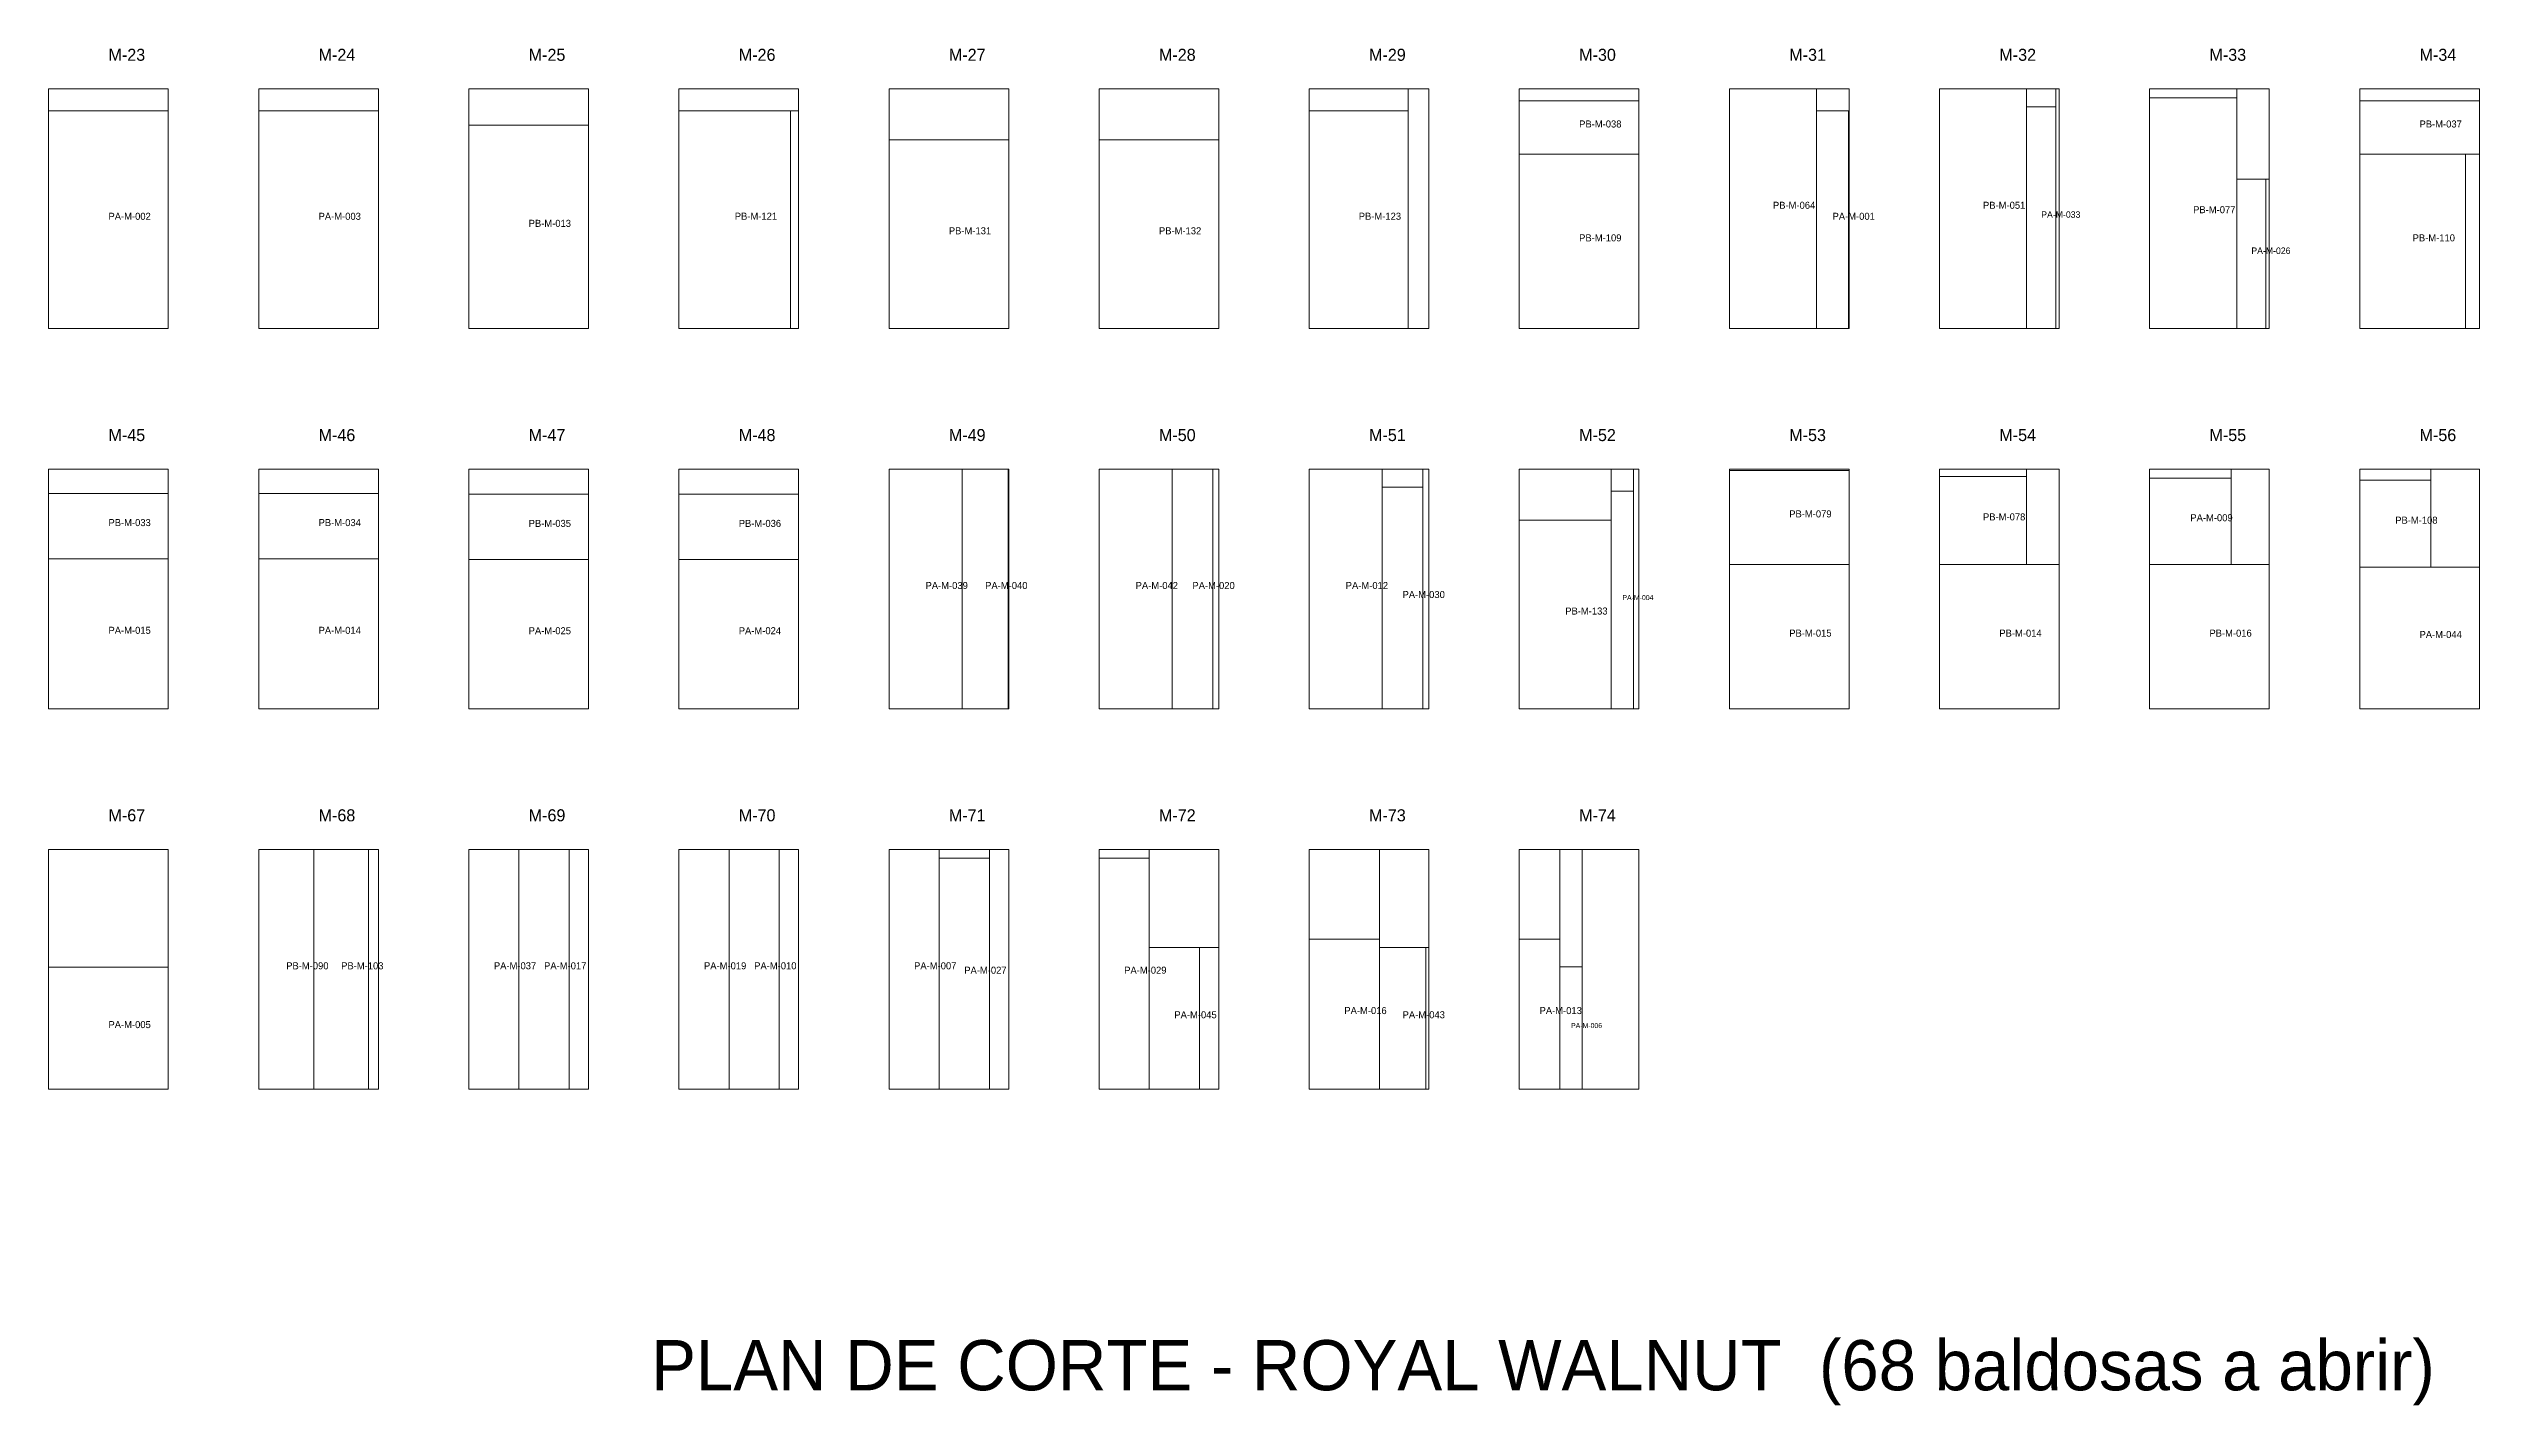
# Model space of a CAD drawing. Header units: metres. Extents: x 316.5 to 344.1, y -151.2 to -120.
# Drawn here: x 316.46 to 328.56, y -143.23 to -136.47 of the extents above; entities that cross this region are included whole.
import ezdxf

# ---------------------------------------------------------------- set-up
doc = ezdxf.new("R2010")
doc.units = ezdxf.units.M
for name, color, linetype, lineweight, plot in [('CORTE-DESPERDICIO', 1, 'Continuous', 0, False), ('CORTE-RECORTE', 3, 'Continuous', 0, False), ('CORTE-SOBRANTE', 2, 'Continuous', 0, False), ('CORTE-TEXTO', 5, 'Continuous', 0, False), ('CORTE-TILE', 7, 'Continuous', 0, False)]:
    doc.layers.add(name, color=color, linetype=linetype, lineweight=lineweight, plot=plot)

msp = doc.modelspace()

# ---------------------------------------------------------------- linework, layer by layer
at = {"layer": 'CORTE-DESPERDICIO'}
for points in [[(323.7808, -136.7273), (324.3768, -136.7273), (324.3768, -136.6678), (323.7808, -136.6678)], [(326.3064, -136.7578), (326.4523, -136.7578), (326.4523, -136.6678), (326.3064, -136.6678)], [(326.4523, -137.8618), (326.4688, -137.8618), (326.4688, -136.6678), (326.4523, -136.6678)], [(326.9188, -136.7118), (327.3524, -136.7118), (327.3524, -136.6678), (326.9188, -136.6678)], [(327.9648, -136.7273), (328.5608, -136.7273), (328.5608, -136.6678), (327.9648, -136.6678)], [(320.1531, -137.8618), (320.1928, -137.8618), (320.1928, -136.777), (320.1531, -136.777)], [(328.4923, -137.8618), (328.5608, -137.8618), (328.5608, -136.9926), (328.4923, -136.9926)], [(327.4983, -137.8618), (327.5148, -137.8618), (327.5148, -137.118), (327.4983, -137.118)], [(322.2544, -139.7558), (322.2848, -139.7558), (322.2848, -138.5618), (322.2544, -138.5618)], [(323.0985, -138.6518), (323.3004, -138.6518), (323.3004, -138.5618), (323.0985, -138.5618)], [(323.3004, -139.7558), (323.3308, -139.7558), (323.3308, -138.5618), (323.3004, -138.5618)], [(324.3502, -139.7558), (324.3768, -139.7558), (324.3768, -138.5618), (324.3502, -138.5618)], [(325.8728, -138.5978), (326.3064, -138.5978), (326.3064, -138.5618), (325.8728, -138.5618)], [(326.9188, -138.6061), (327.3248, -138.6061), (327.3248, -138.5618), (326.9188, -138.5618)], [(327.9648, -138.6168), (328.3188, -138.6168), (328.3188, -138.5618), (327.9648, -138.5618)], [(318.0522, -141.6498), (318.1008, -141.6498), (318.1008, -140.4558), (318.0522, -140.4558)], [(319.0504, -141.6498), (319.1468, -141.6498), (319.1468, -140.4558), (319.0504, -140.4558)], [(320.0964, -141.6498), (320.1928, -141.6498), (320.1928, -140.4558), (320.0964, -140.4558)], [(320.8926, -140.4998), (321.1424, -140.4998), (321.1424, -140.4558), (320.8926, -140.4558)], [(321.1424, -141.6498), (321.2388, -141.6498), (321.2388, -140.4558), (321.1424, -140.4558)], [(321.6888, -140.4998), (321.9386, -140.4998), (321.9386, -140.4558), (321.6888, -140.4558)], [(322.1884, -141.6498), (322.2848, -141.6498), (322.2848, -140.9438), (322.1884, -140.9438)], [(323.3149, -141.6498), (323.3308, -141.6498), (323.3308, -140.9438), (323.3149, -140.9438)]]:
    msp.add_lwpolyline(points, close=True, dxfattribs=at)
at = {"layer": 'CORTE-RECORTE'}
for points in [[(323.7808, -136.9926), (324.3768, -136.9926), (324.3768, -136.7273), (323.7808, -136.7273)], [(324.8268, -137.8618), (325.2604, -137.8618), (325.2604, -136.6678), (324.8268, -136.6678)], [(325.8728, -137.8618), (326.3064, -137.8618), (326.3064, -136.6678), (325.8728, -136.6678)], [(326.9188, -137.8618), (327.3524, -137.8618), (327.3524, -136.7118), (326.9188, -136.7118)], [(327.9648, -136.9926), (328.5608, -136.9926), (328.5608, -136.7273), (327.9648, -136.7273)], [(316.4588, -137.8618), (317.0548, -137.8618), (317.0548, -136.7776), (316.4588, -136.7776)], [(317.5048, -137.8618), (318.1008, -137.8618), (318.1008, -136.7776), (317.5048, -136.7776)], [(318.5508, -137.8618), (319.1468, -137.8618), (319.1468, -136.8478), (318.5508, -136.8478)], [(319.5968, -137.8618), (320.1531, -137.8618), (320.1531, -136.777), (319.5968, -136.777)], [(322.7348, -137.8618), (323.2283, -137.8618), (323.2283, -136.777), (322.7348, -136.777)], [(325.2604, -137.8618), (325.4205, -137.8618), (325.4205, -136.7776), (325.2604, -136.7776)], [(326.3064, -137.8618), (326.4523, -137.8618), (326.4523, -136.7578), (326.3064, -136.7578)], [(320.6428, -137.8618), (321.2388, -137.8618), (321.2388, -136.9218), (320.6428, -136.9218)], [(321.6888, -137.8618), (322.2848, -137.8618), (322.2848, -136.9218), (321.6888, -136.9218)], [(323.7808, -137.8618), (324.3768, -137.8618), (324.3768, -136.9926), (323.7808, -136.9926)], [(327.9648, -137.8618), (328.4923, -137.8618), (328.4923, -136.9926), (327.9648, -136.9926)], [(327.3524, -137.8618), (327.4983, -137.8618), (327.4983, -137.118), (327.3524, -137.118)], [(320.6428, -139.7558), (321.0065, -139.7558), (321.0065, -138.5618), (320.6428, -138.5618)], [(321.0065, -139.7558), (321.2366, -139.7558), (321.2366, -138.5618), (321.0065, -138.5618)], [(321.6888, -139.7558), (322.0525, -139.7558), (322.0525, -138.5618), (321.6888, -138.5618)], [(322.0525, -139.7558), (322.2544, -139.7558), (322.2544, -138.5618), (322.0525, -138.5618)], [(322.7348, -139.7558), (323.0985, -139.7558), (323.0985, -138.5618), (322.7348, -138.5618)], [(316.4588, -139.008), (317.0548, -139.008), (317.0548, -138.6827), (316.4588, -138.6827)], [(317.5048, -139.008), (318.1008, -139.008), (318.1008, -138.6827), (317.5048, -138.6827)], [(318.5508, -139.012), (319.1468, -139.012), (319.1468, -138.6867), (318.5508, -138.6867)], [(319.5968, -139.012), (320.1928, -139.012), (320.1928, -138.6867), (319.5968, -138.6867)], [(323.0985, -139.7558), (323.3004, -139.7558), (323.3004, -138.6518), (323.0985, -138.6518)], [(324.2384, -139.7558), (324.3502, -139.7558), (324.3502, -138.6716), (324.2384, -138.6716)], [(324.8268, -139.0361), (325.4228, -139.0361), (325.4228, -138.5681), (324.8268, -138.5681)], [(325.8728, -139.0361), (326.3064, -139.0361), (326.3064, -138.5978), (325.8728, -138.5978)], [(326.9188, -139.0361), (327.3248, -139.0361), (327.3248, -138.6061), (326.9188, -138.6061)], [(327.9648, -139.0498), (328.3188, -139.0498), (328.3188, -138.6168), (327.9648, -138.6168)], [(323.7808, -139.7558), (324.2384, -139.7558), (324.2384, -138.8158), (323.7808, -138.8158)], [(316.4588, -139.7558), (317.0548, -139.7558), (317.0548, -139.008), (316.4588, -139.008)], [(317.5048, -139.7558), (318.1008, -139.7558), (318.1008, -139.008), (317.5048, -139.008)], [(318.5508, -139.7558), (319.1468, -139.7558), (319.1468, -139.012), (318.5508, -139.012)], [(319.5968, -139.7558), (320.1928, -139.7558), (320.1928, -139.012), (319.5968, -139.012)], [(324.8268, -139.7558), (325.4228, -139.7558), (325.4228, -139.0361), (324.8268, -139.0361)], [(325.8728, -139.7558), (326.4688, -139.7558), (326.4688, -139.0361), (325.8728, -139.0361)], [(326.9188, -139.7558), (327.5148, -139.7558), (327.5148, -139.0361), (326.9188, -139.0361)], [(327.9648, -139.7558), (328.5608, -139.7558), (328.5608, -139.0498), (327.9648, -139.0498)], [(317.5048, -141.6498), (317.7785, -141.6498), (317.7785, -140.4558), (317.5048, -140.4558)], [(317.7785, -141.6498), (318.0522, -141.6498), (318.0522, -140.4558), (317.7785, -140.4558)], [(318.5508, -141.6498), (318.8006, -141.6498), (318.8006, -140.4558), (318.5508, -140.4558)], [(318.8006, -141.6498), (319.0504, -141.6498), (319.0504, -140.4558), (318.8006, -140.4558)], [(319.5968, -141.6498), (319.8466, -141.6498), (319.8466, -140.4558), (319.5968, -140.4558)], [(319.8466, -141.6498), (320.0964, -141.6498), (320.0964, -140.4558), (319.8466, -140.4558)], [(320.6428, -141.6498), (320.8926, -141.6498), (320.8926, -140.4558), (320.6428, -140.4558)], [(320.8926, -141.6498), (321.1424, -141.6498), (321.1424, -140.4998), (320.8926, -140.4998)], [(321.6888, -141.6498), (321.9386, -141.6498), (321.9386, -140.4998), (321.6888, -140.4998)], [(321.9386, -141.6498), (322.1884, -141.6498), (322.1884, -140.9438), (321.9386, -140.9438)], [(322.7348, -141.6498), (323.0848, -141.6498), (323.0848, -140.902), (322.7348, -140.902)], [(323.0848, -141.6498), (323.3149, -141.6498), (323.3149, -140.9438), (323.0848, -140.9438)], [(323.7808, -141.6498), (323.9827, -141.6498), (323.9827, -140.902), (323.7808, -140.902)], [(316.4588, -141.6498), (317.0548, -141.6498), (317.0548, -141.0418), (316.4588, -141.0418)], [(323.9827, -141.6498), (324.0945, -141.6498), (324.0945, -141.0412), (323.9827, -141.0412)]]:
    msp.add_lwpolyline(points, close=True, dxfattribs=at)
at = {"layer": 'CORTE-SOBRANTE'}
for points in [[(316.4588, -136.7776), (317.0548, -136.7776), (317.0548, -136.6678), (316.4588, -136.6678)], [(317.5048, -136.7776), (318.1008, -136.7776), (318.1008, -136.6678), (317.5048, -136.6678)], [(318.5508, -136.8478), (319.1468, -136.8478), (319.1468, -136.6678), (318.5508, -136.6678)], [(319.5968, -136.777), (320.1928, -136.777), (320.1928, -136.6678), (319.5968, -136.6678)], [(320.6428, -136.9218), (321.2388, -136.9218), (321.2388, -136.6678), (320.6428, -136.6678)], [(321.6888, -136.9218), (322.2848, -136.9218), (322.2848, -136.6678), (321.6888, -136.6678)], [(322.7348, -136.777), (323.2283, -136.777), (323.2283, -136.6678), (322.7348, -136.6678)], [(323.2283, -137.8618), (323.3308, -137.8618), (323.3308, -136.6678), (323.2283, -136.6678)], [(325.2604, -136.7776), (325.4228, -136.7776), (325.4228, -136.6678), (325.2604, -136.6678)], [(327.3524, -137.118), (327.5148, -137.118), (327.5148, -136.6678), (327.3524, -136.6678)], [(316.4588, -138.6827), (317.0548, -138.6827), (317.0548, -138.5618), (316.4588, -138.5618)], [(317.5048, -138.6827), (318.1008, -138.6827), (318.1008, -138.5618), (317.5048, -138.5618)], [(318.5508, -138.6867), (319.1468, -138.6867), (319.1468, -138.5618), (318.5508, -138.5618)], [(319.5968, -138.6867), (320.1928, -138.6867), (320.1928, -138.5618), (319.5968, -138.5618)], [(323.7808, -138.8158), (324.2384, -138.8158), (324.2384, -138.5618), (323.7808, -138.5618)], [(324.2384, -138.6716), (324.3502, -138.6716), (324.3502, -138.5618), (324.2384, -138.5618)], [(326.3064, -139.0361), (326.4688, -139.0361), (326.4688, -138.5618), (326.3064, -138.5618)], [(327.3248, -139.0361), (327.5148, -139.0361), (327.5148, -138.5618), (327.3248, -138.5618)], [(328.3188, -139.0498), (328.5608, -139.0498), (328.5608, -138.5618), (328.3188, -138.5618)], [(316.4588, -141.0418), (317.0548, -141.0418), (317.0548, -140.4558), (316.4588, -140.4558)], [(321.9386, -140.9438), (322.2848, -140.9438), (322.2848, -140.4558), (321.9386, -140.4558)], [(322.7348, -140.902), (323.0848, -140.902), (323.0848, -140.4558), (322.7348, -140.4558)], [(323.0848, -140.9438), (323.3308, -140.9438), (323.3308, -140.4558), (323.0848, -140.4558)], [(323.7808, -140.902), (323.9827, -140.902), (323.9827, -140.4558), (323.7808, -140.4558)], [(323.9827, -141.0412), (324.0945, -141.0412), (324.0945, -140.4558), (323.9827, -140.4558)], [(324.0945, -141.6498), (324.3768, -141.6498), (324.3768, -140.4558), (324.0945, -140.4558)]]:
    msp.add_lwpolyline(points, close=True, dxfattribs=at)
at = {"layer": 'CORTE-TILE'}
for points in [[(316.4588, -137.8618), (317.0548, -137.8618), (317.0548, -136.6678), (316.4588, -136.6678)], [(317.5048, -137.8618), (318.1008, -137.8618), (318.1008, -136.6678), (317.5048, -136.6678)], [(318.5508, -137.8618), (319.1468, -137.8618), (319.1468, -136.6678), (318.5508, -136.6678)], [(319.5968, -137.8618), (320.1928, -137.8618), (320.1928, -136.6678), (319.5968, -136.6678)], [(320.6428, -137.8618), (321.2388, -137.8618), (321.2388, -136.6678), (320.6428, -136.6678)], [(321.6888, -137.8618), (322.2848, -137.8618), (322.2848, -136.6678), (321.6888, -136.6678)], [(322.7348, -137.8618), (323.3308, -137.8618), (323.3308, -136.6678), (322.7348, -136.6678)], [(323.7808, -137.8618), (324.3768, -137.8618), (324.3768, -136.6678), (323.7808, -136.6678)], [(324.8268, -137.8618), (325.4228, -137.8618), (325.4228, -136.6678), (324.8268, -136.6678)], [(325.8728, -137.8618), (326.4688, -137.8618), (326.4688, -136.6678), (325.8728, -136.6678)], [(326.9188, -137.8618), (327.5148, -137.8618), (327.5148, -136.6678), (326.9188, -136.6678)], [(327.9648, -137.8618), (328.5608, -137.8618), (328.5608, -136.6678), (327.9648, -136.6678)], [(316.4588, -139.7558), (317.0548, -139.7558), (317.0548, -138.5618), (316.4588, -138.5618)], [(317.5048, -139.7558), (318.1008, -139.7558), (318.1008, -138.5618), (317.5048, -138.5618)], [(318.5508, -139.7558), (319.1468, -139.7558), (319.1468, -138.5618), (318.5508, -138.5618)], [(319.5968, -139.7558), (320.1928, -139.7558), (320.1928, -138.5618), (319.5968, -138.5618)], [(320.6428, -139.7558), (321.2388, -139.7558), (321.2388, -138.5618), (320.6428, -138.5618)], [(321.6888, -139.7558), (322.2848, -139.7558), (322.2848, -138.5618), (321.6888, -138.5618)], [(322.7348, -139.7558), (323.3308, -139.7558), (323.3308, -138.5618), (322.7348, -138.5618)], [(323.7808, -139.7558), (324.3768, -139.7558), (324.3768, -138.5618), (323.7808, -138.5618)], [(324.8268, -139.7558), (325.4228, -139.7558), (325.4228, -138.5618), (324.8268, -138.5618)], [(325.8728, -139.7558), (326.4688, -139.7558), (326.4688, -138.5618), (325.8728, -138.5618)], [(326.9188, -139.7558), (327.5148, -139.7558), (327.5148, -138.5618), (326.9188, -138.5618)], [(327.9648, -139.7558), (328.5608, -139.7558), (328.5608, -138.5618), (327.9648, -138.5618)], [(316.4588, -141.6498), (317.0548, -141.6498), (317.0548, -140.4558), (316.4588, -140.4558)], [(317.5048, -141.6498), (318.1008, -141.6498), (318.1008, -140.4558), (317.5048, -140.4558)], [(318.5508, -141.6498), (319.1468, -141.6498), (319.1468, -140.4558), (318.5508, -140.4558)], [(319.5968, -141.6498), (320.1928, -141.6498), (320.1928, -140.4558), (319.5968, -140.4558)], [(320.6428, -141.6498), (321.2388, -141.6498), (321.2388, -140.4558), (320.6428, -140.4558)], [(321.6888, -141.6498), (322.2848, -141.6498), (322.2848, -140.4558), (321.6888, -140.4558)], [(322.7348, -141.6498), (323.3308, -141.6498), (323.3308, -140.4558), (322.7348, -140.4558)], [(323.7808, -141.6498), (324.3768, -141.6498), (324.3768, -140.4558), (323.7808, -140.4558)]]:
    msp.add_lwpolyline(points, close=True, dxfattribs=at)

# ---------------------------------------------------------------- texts
at = {"layer": 'CORTE-TEXTO'}
for s, height, p in [('M-23', 0.06, (316.7568, -136.5278)), ('M-24', 0.06, (317.8028, -136.5278)), ('M-25', 0.06, (318.8488, -136.5278)), ('M-26', 0.06, (319.8948, -136.5278)), ('M-27', 0.06, (320.9408, -136.5278)), ('M-28', 0.06, (321.9868, -136.5278)), ('M-29', 0.06, (323.0328, -136.5278)), ('M-30', 0.06, (324.0788, -136.5278)), ('M-31', 0.06, (325.1248, -136.5278)), ('M-32', 0.06, (326.1708, -136.5278)), ('M-33', 0.06, (327.2168, -136.5278)), ('M-34', 0.06, (328.2628, -136.5278)), ('PB-M-038', 0.035, (324.0788, -136.8599)), ('PB-M-037', 0.035, (328.2628, -136.8599)), ('PB-M-064', 0.035, (325.0436, -137.2648)), ('PB-M-051', 0.035, (326.0896, -137.2648)), ('PA-M-002', 0.035, (316.7568, -137.3197)), ('PA-M-003', 0.035, (317.8028, -137.3197)), ('PB-M-013', 0.035, (318.8488, -137.3548)), ('PB-M-121', 0.035, (319.875, -137.3194)), ('PB-M-131', 0.035, (320.9408, -137.3918)), ('PB-M-132', 0.035, (321.9868, -137.3918)), ('PB-M-123', 0.035, (322.9816, -137.3194)), ('PA-M-001', 0.035, (325.3404, -137.3197)), ('PA-M-033', 0.03242, (326.3793, -137.3098)), ('PB-M-077', 0.035, (327.1356, -137.2868)), ('PB-M-109', 0.035, (324.0788, -137.4272)), ('PA-M-026', 0.03242, (327.4253, -137.4899)), ('PB-M-110', 0.035, (328.2285, -137.4272)), ('M-45', 0.06, (316.7568, -138.4218)), ('M-46', 0.06, (317.8028, -138.4218)), ('M-47', 0.06, (318.8488, -138.4218)), ('M-48', 0.06, (319.8948, -138.4218)), ('M-49', 0.06, (320.9408, -138.4218)), ('M-50', 0.06, (321.9868, -138.4218)), ('M-51', 0.06, (323.0328, -138.4218)), ('M-52', 0.06, (324.0788, -138.4218)), ('M-53', 0.06, (325.1248, -138.4218)), ('M-54', 0.06, (326.1708, -138.4218)), ('M-55', 0.06, (327.2168, -138.4218)), ('M-56', 0.06, (328.2628, -138.4218)), ('PB-M-033', 0.035, (316.7568, -138.8453)), ('PB-M-034', 0.035, (317.8028, -138.8453)), ('PB-M-079', 0.035, (325.1248, -138.8021)), ('PB-M-078', 0.035, (326.0896, -138.8169)), ('PA-M-009', 0.035, (327.1218, -138.8211)), ('PB-M-108', 0.035, (328.1418, -138.8333)), ('PB-M-035', 0.035, (318.8488, -138.8493)), ('PB-M-036', 0.035, (319.8948, -138.8493)), ('PA-M-039', 0.035, (320.8247, -139.1588)), ('PA-M-040', 0.035, (321.1216, -139.1588)), ('PA-M-042', 0.035, (321.8707, -139.1588)), ('PA-M-020', 0.035, (322.1535, -139.1588)), ('PA-M-012', 0.035, (322.9167, -139.1588)), ('PA-M-030', 0.035, (323.1995, -139.2038)), ('PB-M-133', 0.035, (324.0096, -139.2858)), ('PA-M-004', 0.02484, (324.2943, -139.2137)), ('PA-M-015', 0.035, (316.7568, -139.3819)), ('PA-M-014', 0.035, (317.8028, -139.3819)), ('PA-M-025', 0.035, (318.8488, -139.3839)), ('PA-M-024', 0.035, (319.8948, -139.3839)), ('PB-M-015', 0.035, (325.1248, -139.3959)), ('PB-M-014', 0.035, (326.1708, -139.3959)), ('PB-M-016', 0.035, (327.2168, -139.3959)), ('PA-M-044', 0.035, (328.2628, -139.4028)), ('M-67', 0.06, (316.7568, -140.3158)), ('M-68', 0.06, (317.8028, -140.3158)), ('M-69', 0.06, (318.8488, -140.3158)), ('M-70', 0.06, (319.8948, -140.3158)), ('M-71', 0.06, (320.9408, -140.3158)), ('M-72', 0.06, (321.9868, -140.3158)), ('M-73', 0.06, (323.0328, -140.3158)), ('M-74', 0.06, (324.0788, -140.3158)), ('PB-M-090', 0.035, (317.6417, -141.0528)), ('PB-M-103', 0.035, (317.9153, -141.0528)), ('PA-M-037', 0.035, (318.6757, -141.0528)), ('PA-M-017', 0.035, (318.9255, -141.0528)), ('PA-M-019', 0.035, (319.7217, -141.0528)), ('PA-M-010', 0.035, (319.9715, -141.0528)), ('PA-M-007', 0.035, (320.7677, -141.0528)), ('PA-M-027', 0.035, (321.0175, -141.0748)), ('PA-M-029', 0.035, (321.8137, -141.0748)), ('PA-M-005', 0.035, (316.7568, -141.3458)), ('PA-M-045', 0.035, (322.0635, -141.2968)), ('PA-M-016', 0.035, (322.9098, -141.2759)), ('PA-M-043', 0.035, (323.1999, -141.2968)), ('PA-M-013', 0.035, (323.8818, -141.2759)), ('PA-M-006', 0.02484, (324.0386, -141.3455)), ('PLAN DE CORTE - ROYAL WALNUT  (68 baldosas a abrir)', 0.25, (319.4588, -143.1498))]:
    msp.add_text(s, height=height, dxfattribs=at).set_placement(p)

doc.saveas('drawing.dxf')
